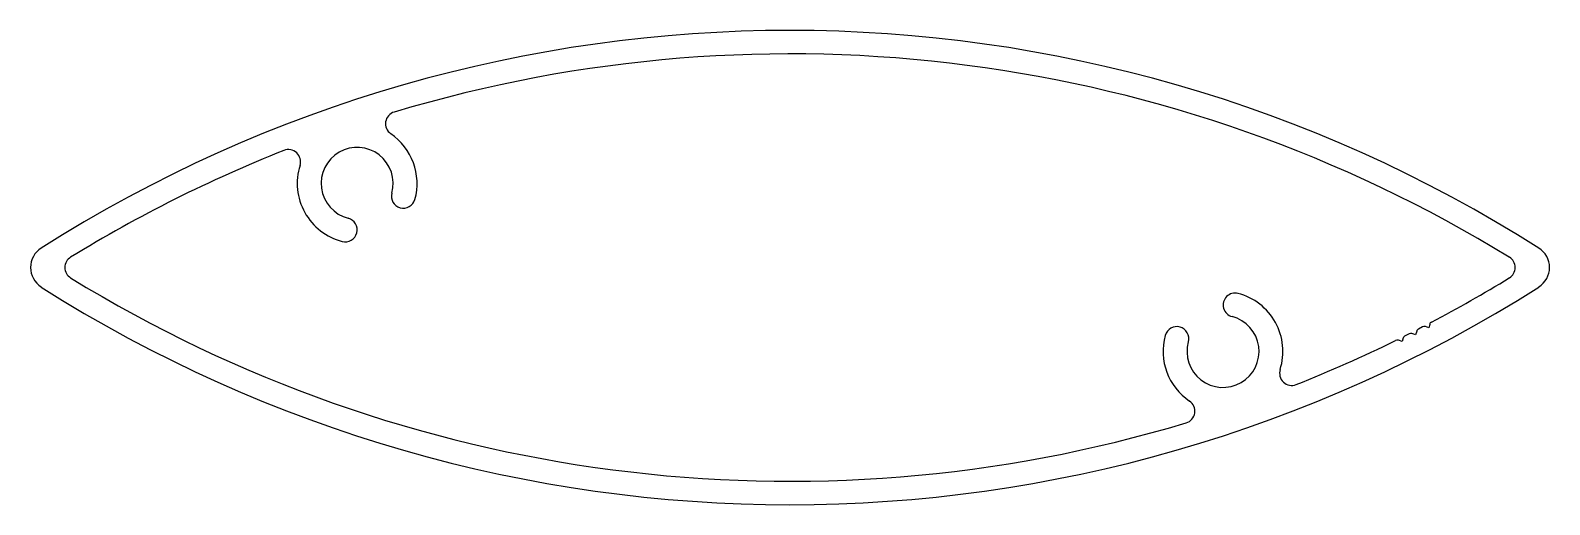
# Model space of a CAD drawing. Extents: x -51 to 51, y 5 to 37.
import ezdxf

# ---------------------------------------------------------------- set-up
doc = ezdxf.new("R2010")
doc.units = 0
doc.layers.get('0').update_dxf_attribs({"linetype": 'CONTINUOUS'})

msp = doc.modelspace()

# ---------------------------------------------------------------- linework, layer by layer
for p, q in [((41.13, 16.47), (40.87, 16.34)), ((41.44, 16.45), (41.31, 16.48)), ((41.57, 16.41), (41.44, 16.45)), ((41.64, 16.64), (41.57, 16.41)), ((42.03, 16.93), (41.76, 16.79)), ((42.45, 16.88), (42.22, 16.95)), ((42.52, 17.1), (42.45, 16.88)), ((40.67, 15.96), (40.42, 16.04)), ((40.74, 16.19), (40.67, 15.96))]:
    msp.add_line(p, q)
for centre, radius, start, end in [((-0.3, -56.68), 93.46, 57.5727, 122.4273), ((-0.3, -56.68), 91.89, 58.41, 106.7556), ((-26.55, 30.54), 0.813, 106.7556, 235.8636), ((-29.26, 26.54), 4.01, 344.4795, 55.8636), ((-0.3, -56.68), 91.89, 111.6269, 121.59), ((-33.86, 27.99), 0.813, 342.519, 111.6269), ((-29.26, 26.54), 2.41, 344.4795, 255.5201), ((-29.26, 26.54), 4.01, 162.519, 255.5202), ((-26.17, 25.68), 0.8, 164.4795, 344.4795), ((-30.06, 23.43), 0.8, 255.5202, 75.5201), ((-49.58, 20.91), 1.54, 122.4273, 237.5727), ((-48.01, 20.91), 0.81, 121.59, 238.41), ((47.42, 20.91), 0.81, 301.59, 58.41), ((48.99, 20.91), 1.54, 302.4273, 57.5727), ((-0.3, 98.49), 93.46, 237.5727, 302.4273), ((-0.3, 98.49), 91.89, 238.41, 286.7748), ((-0.3, 98.49), 91.89, 297.8564, 301.59), ((29.49, 18.4), 0.8, 75.5205, 255.5205), ((28.68, 15.29), 4.01, 342.3562, 75.5205), ((28.68, 15.29), 2.41, 164.4795, 75.5205), ((28.68, 15.29), 4.01, 164.4795, 236.083), ((25.59, 16.15), 0.8, 344.4795, 164.4795), ((40.98, 16.11), 0.251, 116.703, 162.9096), ((41.24, 16.25), 0.25, 73, 116.7934), ((41.88, 16.57), 0.251, 117.3323, 162.9071), ((42.14, 16.71), 0.25, 73, 117.4251), ((42.64, 17.12), 0.127, 91.2479, 189.6085), ((-0.3, 98.49), 91.89, 291.6332, 296.1715), ((40.34, 15.8), 0.25, 73, 116.1715), ((33.28, 13.83), 0.813, 162.3562, 291.6332), ((25.99, 11.29), 0.811, 286.7748, 56.083)]:
    msp.add_arc(centre, radius, start, end)

doc.saveas('drawing.dxf')
